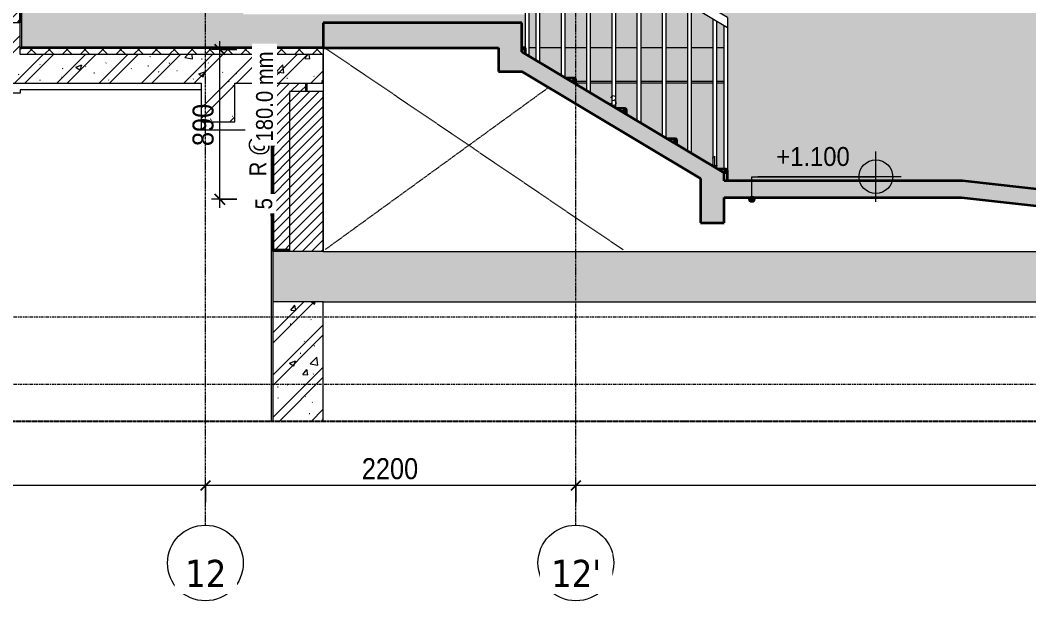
# Model space of a CAD drawing. Header units: millimetres. Extents: x 46644 to 147176, y -1287 to 53383.
# Drawn here: x 120657 to 126647, y -1287 to 2165 of the extents above; entities that cross this region are included whole.
import ezdxf

# ---------------------------------------------------------------- set-up
doc = ezdxf.new("R2010")
doc.units = ezdxf.units.MM
for name, pattern in [('Centre', [31.75, 6.35, -4.7625, 15.875, -4.7625]), ('Demolished', [7.14375, 4.7625, -2.38125]), ('Grid Line', [22.225, 12.7, -3.175, 3.175, -3.175]), ('Hidden', [7.14375, 4.7625, -2.38125])]:
    doc.linetypes.add(name, pattern=pattern)
for name, color, linetype, lineweight in [('0-3', 130, 'Continuous', 5), ('A-ANNO-DIMS', 211, 'Continuous', 9), ('A-ANNO-DIMS-50', 211, 'Continuous', 9), ('A-DETL-DEMO', 6, 'Demolished', 18), ('A-DETL-GENF', 92, 'Continuous', 18), ('A-DETL-GENF-2', 92, 'Hidden', 25), ('A-DETL-GENF-3', 9, 'Continuous', 18), ('A-DETL-MEDM', 33, 'Continuous', 35), ('A-DETL-THIN', 151, 'Continuous', 18), ('A-FLOR-FNSH-1', 7, 'Continuous', 35), ('A-FLOR-HRAL', 11, 'Continuous', 18), ('A-FLOR-HRAL-1', 250, 'Continuous', 18), ('A-FLOR-LEVL-2', 51, 'Centre', 9), ('A-FLOR-PATT-1', 8, 'Continuous', 18), ('A-WALL', 113, 'Continuous', 18), ('A-WALL-1', 7, 'Continuous', 35), ('A-WALL-FNSH-1', 250, 'Continuous', 18), ('A-WALL-PATT-3', 111, 'Continuous', 18), ('A-WALL-PATT-4', 254, 'Continuous', 5), ('G-ANNO-DIMS', 111, 'Continuous', 9), ('S-BEAM-2', 250, 'Continuous', 18), ('S-GRID-1', 1, 'Grid Line', 9), ('S-GRID-IDEN', 1, 'Continuous', 9), ('S-STRS', 31, 'Continuous', 18), ('S-STRS-1', 31, 'Continuous', 35), ('S-STRS-ANNO', 31, 'Continuous', 18), ('S-STRS-IDEN-1', 31, 'Continuous', 9)]:
    doc.layers.add(name, color=color, linetype=linetype, lineweight=lineweight)
doc.styles.add('Arial_2', font='arial.ttf', dxfattribs={"height": 59.53})
doc.styles.add('Arial_6', font='arial.ttf', dxfattribs={"width": 0.9, "height": 112.5})
doc.styles.add('Tahoma_B', font='tahomabd.ttf', dxfattribs={"height": 162.5})
doc.styles.add('UTM Avo', font='', dxfattribs={"width": 0.9, "height": 125})
doc.styles.add('UTM Avo_1', font='', dxfattribs={"width": 0.9, "height": 100})
doc.styles.get('UTM Avo').set_extended_font_data('UTM Avo')
doc.styles.get('UTM Avo_1').set_extended_font_data('UTM Avo')
doc.dimstyles.new('1_Dim_chi_tiet_2_5', dxfattribs={"dimscale": 304.8, "dimtxt": 124.912619, "dimasz": 0.19685, "dimexe": 0.164042, "dimexo": 0.0625, "dimgap": 0.016404, "dimtad": 1, "dimdec": 0, "dimrnd": 5, "dimzin": 0, "dimdsep": 46, "dimtxsty": 'UTM Avo', "dimblk1": 'OBLIQUE', "dimblk2": 'OBLIQUE', "dimsah": 1, "dimcen": 0.09, "dimdle": 0.164042, "dimazin": 0, "dimtfac": 1, "dimtdec": 4, "dimtix": 1, "dimtmove": 0, "dimatfit": 3, "dimfxl": 0.328084, "dimfxlon": 1, "dimtvp": 1, "dimtolj": 1, "dimtzin": 0, "dimarcsym": 2})
pattern_1 = [(45, (123746.356, 15725), (-28.28427, 28.28427), [])]
pattern_2 = [(50, (123746.36, 15725), (364.368, -31.8783), [38.1, -419.1]), (355, (123746.36, 15725), (-70.486, 382.113), [30.48, -335.28]), (100.451, (123776.72, 15722.34), (293.885, 350.2334), [32.38, -356.18]), (46.184, (123746.36, 15826.6), (542.158, -84.086), [57.15, -628.65]), (96.636, (123791.54, 15819.6), (474.805, 494.855), [48.57, -534.27]), (351.184, (123746.36, 15826.6), (474.81, 494.85), [45.72, -502.92]), (21, (123797.16, 15801.2), (303.2285, -204.5305), [38.1, -419.1]), (326, (123797.16, 15801.2), (123.604, 368.376), [30.48, -335.28]), (71.451, (123822.42, 15784.16), (426.834, 163.843), [32.38, -356.18]), (37.5, (123746.36, 15725), (6.1766, 169.1102), [3.353, -327.863, 3.353, -337.007, -336.55]), (37.5, (123746.36, 15725), (6.1766, 169.1102), [-671.576, 3.353, -333.197]), (7.5, (123746.36, 15725), (133.6389, 200.3615), [3.353, -190.703, 3.353, -320.243, -128.27]), (7.5, (123746.36, 15725), (133.6389, 200.3615), [-517.652, 3.353, -124.917]), (327.5, (123633.07, 15725), (271.1818, -11.4584), [3.353, -123.647, 3.353, -392.887, -525.78]), (327.5, (123633.07, 15725), (271.1818, -11.4584), [-523.24, 3.353, -522.427]), (317.5, (123582.27, 15725), (296.2585, 50.853), [3.353, -161.747, 3.353, -259.791, -373.38]), (317.5, (123582.27, 15725), (296.2585, 50.853), [-428.244, 3.353, -370.027]), (45, (123746.36, 15725), (-125.7236, 125.7236), []), (45, (123746.36, 15915.5), (-125.7236, 125.7236), [])]

# ---------------------------------------------------------------- blocks, each defined once
blk = doc.blocks.new('NCV_TKTC_KET CAU_rvt-5-TKCS_SẢNH - BẬC CẤP 3 - MẶT CẮT 1')
at = {"layer": 'S-BEAM-2'}
for p, q in [((-108177.6, 1750), (-109252.6, 1750)), ((-109252.6, 1750), (-109252.6, 1730)), ((-109252.6, 1730), (-109452.6, 1730)), ((-108177.6, 1560), (-108177.6, 1510)), ((-107752.5, 1510), (-108177.6, 1510))]:
    blk.add_line(p, q, dxfattribs=at)
blk = doc.blocks.new('Railing - 20mm-2407305-TKCS_SẢNH - BẬC CẤP 3 - MẶT CẮT 1')
at = {"layer": 'A-FLOR-HRAL'}
for p, q in [((-106187.5, 1925.7), (-106187.5, 2802.7)), ((-106167.5, 2790.7), (-106167.5, 1913.7))]:
    blk.add_line(p, q, dxfattribs=at)
blk = doc.blocks.new('Railing - 20mm-2407303-TKCS_SẢNH - BẬC CẤP 3 - MẶT CẮT 1')
at = {"layer": 'A-FLOR-HRAL'}
for p, q in [((-106037.5, 1835.7), (-106037.5, 2712.7)), ((-106017.5, 2700.7), (-106017.5, 1823.7))]:
    blk.add_line(p, q, dxfattribs=at)
blk = doc.blocks.new('Railing - 20mm-2407301-TKCS_SẢNH - BẬC CẤP 3 - MẶT CẮT 1')
at = {"layer": 'A-FLOR-HRAL'}
for p, q in [((-106252.5, 2000), (-106252.5, 2841.7)), ((-106232.5, 2829.7), (-106232.5, 1952.7))]:
    blk.add_line(p, q, dxfattribs=at)
blk = doc.blocks.new('Railing - 20mm-2407299-TKCS_SẢNH - BẬC CẤP 3 - MẶT CẮT 1')
at = {"layer": 'A-FLOR-HRAL'}
for p, q in [((-105072.5, 1280), (-105072.5, 2133.7)), ((-105052.5, 2121.7), (-105052.5, 1280)), ((-105062.5, 1280), (-105052.5, 1280))]:
    blk.add_line(p, q, dxfattribs=at)
blk = doc.blocks.new('Railing - Railing-939318-TKCS_SẢNH - BẬC CẤP 3 - MẶT CẮT 1')
for name, p in [('Railing - 20mm-2407301-TKCS_SẢNH - BẬC CẤP 3 - MẶT CẮT 1', (0, 0)), ('Railing - 20mm-2407305-TKCS_SẢNH - BẬC CẤP 3 - MẶT CẮT 1', (0, 0)), ('Railing - 20mm-2407303-TKCS_SẢNH - BẬC CẤP 3 - MẶT CẮT 1', (0, 0)), ('Railing - 20mm-2407305-TKCS_SẢNH - BẬC CẤP 3 - MẶT CẮT 1', (300, -180)), ('Railing - 20mm-2407303-TKCS_SẢNH - BẬC CẤP 3 - MẶT CẮT 1', (300, -180)), ('Railing - 20mm-2407305-TKCS_SẢNH - BẬC CẤP 3 - MẶT CẮT 1', (600, -360)), ('Railing - 20mm-2407303-TKCS_SẢNH - BẬC CẤP 3 - MẶT CẮT 1', (600, -360)), ('Railing - 20mm-2407305-TKCS_SẢNH - BẬC CẤP 3 - MẶT CẮT 1', (900, -540)), ('Railing - 20mm-2407303-TKCS_SẢNH - BẬC CẤP 3 - MẶT CẮT 1', (900, -540)), ('Railing - 20mm-2407299-TKCS_SẢNH - BẬC CẤP 3 - MẶT CẮT 1', (0, 0))]:
    blk.add_blockref(name, p)
blk = doc.blocks.new('Top Rail Type - Top Rail_Internal_-939328-TKCS_SẢNH - BẬC CẤP 3 - MẶT CẮT 1')
at = {"layer": 'A-FLOR-HRAL'}
for p, q in [((-106252.5, 2841.7), (-106252.5, 2900)), ((-105052.5, 2180), (-106252.5, 2900)), ((-106252.5, 2841.7), (-105052.5, 2121.7)), ((-105052.5, 2180), (-105052.5, 2121.7))]:
    blk.add_line(p, q, dxfattribs=at)
blk = doc.blocks.new('Basic Wall _ EFW_01-SƠN NƯỚC MÀU XÁM ĐẬM REVEAL - ___-4200312-TKCS_SẢNH - BẬC CẤP 3 - MẶT CẮT 1')
at = {"layer": 'A-WALL'}
for p, q in [((-105887.5, 1800), (-105952.5, 1800)), ((-105737.5, 1800), (-105867.5, 1800)), ((-105587.5, 1800), (-105717.5, 1800)), ((-105437.5, 1800), (-105567.5, 1800)), ((-105287.5, 1800), (-105417.5, 1800)), ((-105137.5, 1800), (-105267.5, 1800)), ((-105072.5, 1800), (-105117.5, 1800)), ((-105887.5, 1790), (-105952.5, 1790)), ((-105737.5, 1790), (-105867.5, 1790)), ((-105587.5, 1790), (-105717.5, 1790)), ((-105437.5, 1790), (-105567.5, 1790)), ((-105287.5, 1790), (-105417.5, 1790)), ((-105137.5, 1790), (-105267.5, 1790)), ((-105072.5, 1790), (-105117.5, 1790))]:
    blk.add_line(p, q, dxfattribs=at)
blk = doc.blocks.new('BORDER VIEW - BORDER VIEW-2326688-TKCS_SẢNH - BẬC CẤP 3 - MẶT CẮT 1')
at = {"layer": 'A-DETL-GENF-2'}
blk.add_line((-98992.5, -220), (-113462.6, -220), dxfattribs=at)
blk = doc.blocks.new('Grid - M_Grid Head - Circle-353313-TKCS_SẢNH - BẬC CẤP 3 - MẶT CẮT 1')
at = {"layer": 'S-GRID-IDEN'}
blk.add_circle((-99952.6, -1062.1), 225, dxfattribs=at)
blk = doc.blocks.new('Spot Elevations - M_Spot Elevation - Target Filled-350595-TKCS_SẢNH - BẬC CẤP 3 - MẶT CẮT 1')
at = {"layer": 'G-ANNO-DIMS'}
h = blk.add_hatch(color=256, dxfattribs=at)
edge = h.paths.add_edge_path()
edge.add_line((-98984.3, 1044.5), (-98884.3, 1044.5))
edge.add_arc((-98984.3, 1044.5), 100, 0, 90)
edge.add_line((-98984.3, 1144.5), (-98984.3, 1044.5))
h = blk.add_hatch(color=256, dxfattribs=at)
edge = h.paths.add_edge_path()
edge.add_line((-98984.3, 1044.5), (-99084.3, 1044.5))
edge.add_arc((-98984.3, 1044.5), 100, 180, 270)
edge.add_line((-98984.3, 944.5), (-98984.3, 1044.5))
for p, q in [((-98984.3, 894.5), (-98984.3, 1194.5)), ((-98834.3, 1044.5), (-99684.3, 1044.5))]:
    blk.add_line(p, q, dxfattribs=at)
blk.add_circle((-98984.3, 1044.5), 100, dxfattribs=at)
blk = doc.blocks.new('M_Stair Tag - Standard-143544-TKCS_SẢNH - BẬC CẤP 3 - MẶT CẮT 1')
at = {"layer": 'S-STRS-IDEN-1', "insert": (-107890.9, 1357.8), "char_height": 100, "width": 470.25, "attachment_point": 2, "rotation": 90, "line_spacing_factor": 1.107334, "style": 'UTM Avo_1', "bg_fill": 3, "box_fill_scale": 1.25, "bg_fill_color": 256, "bg_fill_true_color": 13158600, "bg_fill_transparency": 0}
blk.add_mtext('\\pt571.5,1143,1714.5,2286,2857.5,3429,4000.5,4572,5143.5,5715,6286.5,6858,7429.5,8001,8572.5,9144,9715.5,10287,10858.5,11430,12001.5,12573,13144.5,13716,14287.5,14859,15430.5,16002,16573.5,17145,17716.5,18288;R @', dxfattribs=at)
blk = doc.blocks.new('DIMBLOCK42-TKCS_SẢNH - BẬC CẤP 3 - MẶT CẮT 1')
at = {"layer": 'A-ANNO-DIMS-50'}
for p, q in [((123956.9, -701.2), (123956.9, -551.2)), ((129956.9, -701.2), (129956.9, -551.2)), ((130006.9, -601.2), (123956.9, -601.2)), ((123956.9, -601.2), (123956.9, -701.2)), ((129956.9, -601.2), (129956.9, -701.2))]:
    blk.add_line(p, q, dxfattribs=at)
at = {"layer": 'A-ANNO-DIMS-50', "lineweight": 25}
for p, q in [((123956.9, -601.2), (123986.9, -571.2)), ((129956.9, -601.2), (129986.9, -571.2)), ((123956.9, -601.2), (123926.9, -631.2)), ((129956.9, -601.2), (129926.9, -631.2))]:
    blk.add_line(p, q, dxfattribs=at)
at = {"layer": 'A-ANNO-DIMS-50', "color": 0, "insert": (126785.7, -438.8), "char_height": 125, "width": 410.824, "attachment_point": 1, "line_spacing_factor": 1.110334, "style": 'UTM Avo'}
blk.add_mtext('6000', dxfattribs=at)
blk = doc.blocks.new('_Oblique')
at = {"color": 0, "linetype": 'ByBlock', "lineweight": -2}
blk.add_line((-0.5, -0.5), (0.5, 0.5), dxfattribs=at)
blk = doc.blocks.new('DIMBLOCK43-TKCS_SẢNH - BẬC CẤP 3 - MẶT CẮT 1')
at = {"layer": 'A-ANNO-DIMS-50'}
for p, q in [((121756.9, -701.2), (121756.9, -551.2)), ((123956.9, -701.2), (123956.9, -551.2)), ((123956.9, -601.2), (121756.9, -601.2)), ((121756.9, -601.2), (121756.9, -701.2)), ((123956.9, -601.2), (123956.9, -701.2))]:
    blk.add_line(p, q, dxfattribs=at)
at = {"layer": 'A-ANNO-DIMS-50', "lineweight": 25}
for p, q in [((121756.9, -601.2), (121786.9, -571.2)), ((123956.9, -601.2), (123986.9, -571.2)), ((121756.9, -601.2), (121726.9, -631.2)), ((123956.9, -601.2), (123926.9, -631.2))]:
    blk.add_line(p, q, dxfattribs=at)
at = {"layer": 'A-ANNO-DIMS-50', "color": 0, "insert": (122685.7, -438.8), "char_height": 125, "width": 410.824, "attachment_point": 1, "line_spacing_factor": 1.110334, "style": 'UTM Avo'}
blk.add_mtext('2200', dxfattribs=at)
blk = doc.blocks.new('DIMBLOCK44-TKCS_SẢNH - BẬC CẤP 3 - MẶT CẮT 1')
at = {"layer": 'A-ANNO-DIMS-50'}
for p, q in [((117856.8, -701.2), (117856.8, -551.2)), ((121756.9, -701.2), (121756.9, -551.2)), ((121756.9, -601.2), (117806.8, -601.2)), ((117856.8, -601.2), (117856.8, -701.2)), ((121756.9, -601.2), (121756.9, -701.2))]:
    blk.add_line(p, q, dxfattribs=at)
at = {"layer": 'A-ANNO-DIMS-50', "lineweight": 25}
for p, q in [((117856.8, -601.2), (117886.8, -571.2)), ((121756.9, -601.2), (121786.9, -571.2)), ((117856.8, -601.2), (117826.8, -631.2)), ((121756.9, -601.2), (121726.9, -631.2))]:
    blk.add_line(p, q, dxfattribs=at)
at = {"layer": 'A-ANNO-DIMS-50', "color": 0, "insert": (119635.7, -438.8), "char_height": 125, "width": 410.824, "attachment_point": 1, "line_spacing_factor": 1.110334, "style": 'UTM Avo'}
blk.add_mtext('3900', dxfattribs=at)
blk = doc.blocks.new('DIMBLOCK47-TKCS_SẢNH - BẬC CẤP 3 - MẶT CẮT 1')
at = {"layer": 'A-ANNO-DIMS-50'}
for p, q in [((121842.6, 1050), (121842.6, 2040)), ((121942.6, 1990), (121792.6, 1990)), ((121842.6, 1990), (121942.6, 1990)), ((121942.6, 1100), (121792.6, 1100)), ((121842.6, 1100), (121942.6, 1100))]:
    blk.add_line(p, q, dxfattribs=at)
at = {"layer": 'A-ANNO-DIMS-50', "lineweight": 25}
for p, q in [((121842.6, 1990), (121812.6, 2020)), ((121842.6, 1990), (121872.6, 1960)), ((121842.6, 1100), (121812.6, 1130)), ((121842.6, 1100), (121872.6, 1070))]:
    blk.add_line(p, q, dxfattribs=at)
at = {"layer": 'A-ANNO-DIMS-50', "color": 0, "insert": (121680.2, 1416.6), "char_height": 125, "width": 308.118, "attachment_point": 1, "rotation": 90, "line_spacing_factor": 1.110334, "style": 'UTM Avo'}
blk.add_mtext('890', dxfattribs=at)

msp = doc.modelspace()

# ---------------------------------------------------------------- hatches: boundary and pattern name
at = {"layer": 'A-DETL-GENF-3'}
h = msp.add_hatch(dxfattribs=at)
h.set_pattern_fill('FP_43', color=256, style=0, pattern_type=2)
h.set_pattern_definition(pattern_2)
h.paths.add_polyline_path([(117744.7, 1550), (117744.7, 1960), (120456.8, 1960), (120456.8, 1790), (121731.9, 1790), (121731.9, 1560), (121931.9, 1560), (121931.9, 1790), (122456.8, 1790), (122456.8, 1960), (120656.8, 1960), (120656.8, 2150), (117543.3, 2150), (117543.3, 1550), (117663.4, 1550)])
h = msp.add_hatch(dxfattribs=at)
h.set_pattern_fill('FP_43', color=256, style=0, pattern_type=2)
h.set_pattern_definition(pattern_2)
h.paths.add_polyline_path([(131066.9, 790), (131066.9, 830), (129653, 830), (126253, 1210), (124836.9, 1210), (124836.9, 1256.7), (123636.9, 1976.7), (123636.9, 2150), (122456.9, 2150), (122456.9, 2000), (123496.9, 2000), (123496.9, 1860.1), (123636.9, 1860.1), (124696.9, 1224.1), (124696.9, 960), (124836.9, 960), (124836.9, 1110), (126247.5, 1110), (128346, 875.5), (128346, 790), (129264.1, 790)])
h = msp.add_hatch(dxfattribs=at)
h.set_pattern_fill('FP_35', color=256, style=0, pattern_type=2)
h.set_pattern_definition(pattern_1)
h.paths.add_polyline_path([(122456.8, 790), (122456.8, 1740), (122256.8, 1740), (122256.8, 790)])
h = msp.add_hatch(dxfattribs=at)
h.set_pattern_fill('FP_43', color=256, style=0, pattern_type=2)
h.set_pattern_definition(pattern_2)
h.paths.add_polyline_path([(124236.9, 490), (131066.9, 490), (131066.9, 790), (122156.9, 790), (122156.9, 490), (123695.8, 490)])
h = msp.add_hatch(dxfattribs=at)
h.set_pattern_fill('FP_43', color=256, style=0, pattern_type=2)
h.set_pattern_definition(pattern_2)
h.paths.add_polyline_path([(122456.9, -220), (122456.9, 490), (122156.9, 490), (122156.9, -220)])
at = {"layer": 'A-FLOR-PATT-1'}
h = msp.add_hatch(dxfattribs=at)
h.set_pattern_fill('FP_36', color=256, style=0, pattern_type=2)
h.set_pattern_definition([(45, (123746.356, 15725), (-53.033, 53.033), []), (135, (123746.356, 15725), (-53.033, -53.033), [])])
h.paths.add_polyline_path([(122456.8, 1950), (122456.9, 1950), (122456.9, 2000), (120656.8, 2000), (120656.8, 1960), (122456.8, 1960)])
h.paths.add_polyline_path([(123656.9, 1964.7), (123656.9, 2000), (123636.9, 2000), (123636.9, 1976.7)])
at = {"layer": 'A-WALL-PATT-3'}
h = msp.add_hatch(dxfattribs=at)
h.set_pattern_fill('FP_35', color=256, style=0, pattern_type=2)
h.set_pattern_definition(pattern_1)
h.paths.add_polyline_path([(120456.8, 2150), (120656.8, 2150), (120656.8, 5330), (120456.8, 5330), (120456.8, 2200)])
h = msp.add_hatch(dxfattribs=at)
h.set_pattern_fill('FP_35', color=256, style=0, pattern_type=2)
h.set_pattern_definition(pattern_1)
h.paths.add_polyline_path([(122256.8, 800), (122256.8, 1740), (122356.9, 1740), (122356.9, 1790), (122156.9, 1790), (122156.9, 800)])
at = {"layer": 'A-WALL-PATT-4'}
h = msp.add_hatch(color=256, dxfattribs=at)
h.paths.add_polyline_path([(123695.8, 2000), (123721.9, 2000), (123721.9, 2802.7), (123681.9, 2826.7), (123681.9, 2200), (123676.9, 2199.7), (123676.9, 2000)])
h.paths.add_polyline_path([(124341.9, 2000), (124471.9, 2000), (124471.9, 2352.7), (124341.9, 2430.7), (124341.9, 2121.7)])
h.paths.add_polyline_path([(120666.8, 2000), (122456.9, 2000), (122456.9, 2150), (123636.9, 2150), (123636.9, 2000), (123656.9, 2000), (123656.9, 2200), (121981.9, 2200), (121981.9, 3290), (120666.8, 3290), (120666.8, 2150)])
h.paths.add_polyline_path([(124191.9, 2000), (124321.9, 2000), (124321.9, 2442.7), (124191.9, 2520.7), (124191.9, 2121.7)])
h.paths.add_polyline_path([(124621.9, 2000), (124621.9, 2262.7), (124491.9, 2340.7), (124491.9, 2000)])
h.paths.add_polyline_path([(124171.9, 2000), (124171.9, 2532.7), (124041.9, 2610.7), (124041.9, 2000)])
h.paths.add_polyline_path([(123891.9, 2000), (124021.9, 2000), (124021.9, 2622.7), (123891.9, 2700.7), (123891.9, 2121.7)])
h.paths.add_polyline_path([(124836.9, 2000), (124836.9, 2133.7), (124791.9, 2160.7), (124791.9, 2000)])
h.paths.add_polyline_path([(123871.9, 2000), (123871.9, 2712.7), (123741.9, 2790.7), (123741.9, 2000)])
h.paths.add_polyline_path([(124771.9, 2000), (124771.9, 2172.7), (124641.9, 2250.7), (124641.9, 2000)])
h.paths.add_polyline_path([(124856.9, 2180), (124856.9, 2200), (124846.9, 2200), (124846.9, 3290), (123681.9, 3290), (123681.9, 2885), (124846.9, 2186)])
h.paths.add_polyline_path([(120911.6, 3300), (121981.9, 3300), (121981.9, 4400), (123681.9, 4400), (123681.9, 3300), (124846.9, 3300), (124846.9, 4690), (120666.8, 4690), (120666.8, 3300), (120679.6, 3300)])
h.paths.add_polyline_path([(124846.9, 4700), (124846.9, 5600), (120666.8, 5600), (120666.8, 5500), (122456.8, 5500), (122456.8, 5330), (122056.9, 5330), (122056.9, 4900), (120666.8, 4900), (120666.8, 4700), (123695.8, 4700)])
h = msp.add_hatch(color=256, dxfattribs=at)
h.paths.add_polyline_path([(130131.9, 900), (130131.9, 3290), (124846.9, 3290), (124846.9, 2200), (124856.9, 2200), (124856.9, 1210), (126256.9, 1209.6), (128326.4, 978.3), (129656.9, 900)])
h.paths.add_polyline_path([(125551.9, 3300), (130131.9, 3300), (130131.9, 4690), (124846.9, 4690), (124846.9, 3300)])
h.paths.add_polyline_path([(130131.9, 4700), (130131.9, 5600), (124846.9, 5600), (124846.9, 4700), (129264.1, 4700)])
h = msp.add_hatch(color=256, dxfattribs=at)
h.paths.add_polyline_path([(124836.9, 1280), (124836.9, 1790), (124791.9, 1790), (124791.9, 1283.7), (124798.1, 1280)])
h.paths.add_polyline_path([(124771.9, 1295.7), (124771.9, 1790), (124641.9, 1790), (124641.9, 1373.7), (124696.9, 1340.7)])
h.paths.add_polyline_path([(124621.9, 1385.7), (124621.9, 1790), (124491.9, 1790), (124491.9, 1463.7), (124498.1, 1460), (124546.9, 1460), (124555.6, 1455), (124555.6, 1450), (124556.9, 1450), (124556.9, 1424.7)])
h.paths.add_polyline_path([(124471.9, 1475.7), (124471.9, 1790), (124341.9, 1790), (124341.9, 1553.7)])
h.paths.add_polyline_path([(124321.9, 1565.7), (124321.9, 1790), (124191.9, 1790), (124191.9, 1643.7), (124198.1, 1640), (124246.9, 1640), (124255.6, 1635), (124255.6, 1630), (124256.9, 1630), (124256.9, 1604.7)])
h.paths.add_polyline_path([(124171.9, 1655.7), (124171.9, 1790), (124041.9, 1790), (124041.9, 1733.7), (124164.6, 1660.1)])
h.paths.add_polyline_path([(124021.9, 1745.7), (124021.9, 1790), (123956.9, 1790), (123956.9, 1784.7)])
h.paths.add_polyline_path([(124341.9, 1800), (124471.9, 1800), (124471.9, 2000), (124341.9, 2000), (124341.9, 1860.1)])
h.paths.add_polyline_path([(124321.9, 1800), (124321.9, 2000), (124191.9, 2000), (124191.9, 1800), (124236.9, 1800)])
h.paths.add_polyline_path([(124771.9, 1800), (124771.9, 2000), (124641.9, 2000), (124641.9, 1800)])
h.paths.add_polyline_path([(124836.9, 1800), (124836.9, 2000), (124791.9, 2000), (124791.9, 1800)])
h.paths.add_polyline_path([(124491.9, 1800), (124621.9, 1800), (124621.9, 2000), (124491.9, 2000), (124491.9, 1860.1)])
h.paths.add_polyline_path([(123956.9, 1800), (124021.9, 1800), (124021.9, 2000), (123891.9, 2000), (123891.9, 1823.7), (123898.1, 1820), (123946.9, 1820), (123955.6, 1815), (123955.6, 1810), (123956.9, 1810)])
h.paths.add_polyline_path([(124171.9, 1800), (124171.9, 2000), (124041.9, 2000), (124041.9, 1800)])
h.paths.add_polyline_path([(123871.9, 1835.7), (123871.9, 2000), (123741.9, 2000), (123741.9, 1913.7), (123831.3, 1860.1)])
h.paths.add_polyline_path([(123721.9, 1925.7), (123721.9, 2000), (123676.9, 2000), (123676.9, 1952.7), (123714.3, 1930.2)])
at = {"layer": 'G-ANNO-DIMS'}
h = msp.add_hatch(color=256, dxfattribs=at)
edge = h.paths.add_edge_path()
edge.add_arc((125002.4, 1100), 17.5, 0, 360)
at = {"layer": 'S-STRS'}
h = msp.add_hatch(dxfattribs=at)
h.set_pattern_fill('FP_35', color=256, style=0, pattern_type=2)
h.set_pattern_definition(pattern_1)
h.paths.add_polyline_path([(123656.9, 1964.7), (123656.9, 1990), (123636.9, 1990), (123636.9, 1976.7)])
h = msp.add_hatch(dxfattribs=at)
h.set_pattern_fill('FP_35', color=256, style=0, pattern_type=2)
h.set_pattern_definition(pattern_1)
h.paths.add_polyline_path([(123931.4, 1800), (123946.9, 1800), (123955.6, 1805), (123955.6, 1815), (123946.9, 1820), (123898.1, 1820), (123903.1, 1817)])
h = msp.add_hatch(dxfattribs=at)
h.set_pattern_fill('FP_35', color=256, style=0, pattern_type=2)
h.set_pattern_definition(pattern_1)
h.paths.add_polyline_path([(124836.9, 1256.7), (124836.9, 1260), (124831.4, 1260)])
h.paths.add_polyline_path([(124536.9, 1436.7), (124536.9, 1440), (124531.4, 1440)])
h.paths.add_polyline_path([(124236.9, 1616.7), (124236.9, 1620), (124231.4, 1620)])
h.paths.add_polyline_path([(123936.9, 1796.7), (123936.9, 1800), (123931.4, 1800), (123933.8, 1798.5)])
h = msp.add_hatch(dxfattribs=at)
h.set_pattern_fill('FP_35', color=256, style=0, pattern_type=2)
h.set_pattern_definition(pattern_1)
h.paths.add_polyline_path([(123956.9, 1784.7), (123956.9, 1810), (123936.9, 1810), (123936.9, 1796.7)])
h = msp.add_hatch(dxfattribs=at)
h.set_pattern_fill('FP_35', color=256, style=0, pattern_type=2)
h.set_pattern_definition(pattern_1)
h.paths.add_polyline_path([(124231.4, 1620), (124246.9, 1620), (124255.6, 1625), (124255.6, 1635), (124246.9, 1640), (124198.1, 1640), (124203.1, 1637)])
h = msp.add_hatch(dxfattribs=at)
h.set_pattern_fill('FP_35', color=256, style=0, pattern_type=2)
h.set_pattern_definition(pattern_1)
h.paths.add_polyline_path([(124256.9, 1604.7), (124256.9, 1630), (124236.9, 1630), (124236.9, 1616.7)])
h = msp.add_hatch(dxfattribs=at)
h.set_pattern_fill('FP_35', color=256, style=0, pattern_type=2)
h.set_pattern_definition(pattern_1)
h.paths.add_polyline_path([(124531.4, 1440), (124546.9, 1440), (124555.6, 1445), (124555.6, 1455), (124546.9, 1460), (124498.1, 1460), (124503.1, 1457)])
h = msp.add_hatch(dxfattribs=at)
h.set_pattern_fill('FP_35', color=256, style=0, pattern_type=2)
h.set_pattern_definition(pattern_1)
h.paths.add_polyline_path([(124556.9, 1424.7), (124556.9, 1450), (124536.9, 1450), (124536.9, 1436.7)])
h = msp.add_hatch(dxfattribs=at)
h.set_pattern_fill('FP_35', color=256, style=0, pattern_type=2)
h.set_pattern_definition(pattern_1)
h.paths.add_polyline_path([(124831.4, 1260), (124846.9, 1260), (124855.6, 1265), (124855.6, 1275), (124846.9, 1280), (124798.1, 1280), (124803.1, 1277)])
h = msp.add_hatch(dxfattribs=at)
h.set_pattern_fill('FP_35', color=256, style=0, pattern_type=2)
h.set_pattern_definition(pattern_1)
h.paths.add_polyline_path([(124856.9, 1210), (124856.9, 1270), (124836.9, 1270), (124836.9, 1210)])

# ---------------------------------------------------------------- linework, layer by layer
at = {"layer": 'A-DETL-DEMO'}
for p, q in [((124236.9, 800), (122466.9, 2000)), ((123795.2, 1765.1), (122466.9, 800))]:
    msp.add_line(p, q, dxfattribs=at)
at = {"layer": 'A-DETL-MEDM'}
for p, q in [((123636.9, 2150), (122456.9, 2150)), ((122456.9, 2150), (122456.9, 2000)), ((123636.9, 1976.7), (123636.9, 2150)), ((122456.9, 2000), (123496.9, 2000)), ((123496.9, 2000), (123496.9, 1860.1)), ((124836.9, 1256.7), (123636.9, 1976.7)), ((123496.9, 1860.1), (123636.9, 1860.1)), ((123636.9, 1860.1), (124696.9, 1224.1)), ((124696.9, 1224.1), (124696.9, 960)), ((124836.9, 1210), (124836.9, 1256.7)), ((126253, 1210), (124836.9, 1210)), ((129653, 830), (126253, 1210)), ((124836.9, 960), (124836.9, 1110)), ((124836.9, 1110), (126247.5, 1110)), ((126247.5, 1110), (128346, 875.5)), ((124696.9, 960), (124836.9, 960))]:
    msp.add_line(p, q, dxfattribs=at)
at = {"layer": 'A-DETL-THIN'}
for p, q in [((120656.8, 2150), (117543.3, 2150)), ((120656.8, 1960), (120656.8, 2150)), ((122456.9, 2000), (122456.9, 790)), ((122456.8, 1960), (120656.8, 1960)), ((122456.8, 1790), (122456.8, 1960)), ((120456.8, 1790), (120656.8, 1790)), ((120656.8, 1790), (121731.9, 1790)), ((121731.9, 1790), (121731.9, 1560)), ((121931.9, 1560), (121931.9, 1790)), ((121931.9, 1790), (122456.8, 1790)), ((122456.8, 1740), (122256.8, 1740)), ((122256.8, 1740), (122256.8, 790)), ((122456.8, 790), (122456.8, 1740)), ((121731.9, 1560), (121931.9, 1560)), ((122156.9, 790), (122156.9, 490)), ((122456.9, 790), (122156.9, 790)), ((122456.9, 790), (128346, 790)), ((122156.9, 490), (122156.9, -220)), ((122456.9, 490), (122156.9, 490)), ((122456.9, 490), (131066.9, 490)), ((122456.9, -220), (122456.9, 490))]:
    msp.add_line(p, q, dxfattribs=at)
at = {"layer": 'A-FLOR-FNSH-1'}
for p, q in [((122456.9, 2000), (120666.8, 2000)), ((123656.9, 2000), (123636.9, 2000)), ((123656.9, 1964.7), (123656.9, 2000))]:
    msp.add_line(p, q, dxfattribs=at)
at = {"layer": 'A-FLOR-LEVL-2'}
for p, q in [((131951.6, 400), (115633.4, 400)), ((131316.6, 0), (115633.4, 0))]:
    msp.add_line(p, q, dxfattribs=at)
at = {"layer": 'A-WALL'}
for p, q in [((123721.9, 2000), (123676.9, 2000)), ((123871.9, 2000), (123741.9, 2000)), ((124021.9, 2000), (123891.9, 2000)), ((124171.9, 2000), (124041.9, 2000)), ((124321.9, 2000), (124191.9, 2000)), ((124471.9, 2000), (124341.9, 2000)), ((124621.9, 2000), (124491.9, 2000)), ((124771.9, 2000), (124641.9, 2000)), ((124836.9, 2000), (124791.9, 2000)), ((122146.9, 1000), (122146.9, 1510)), ((124856.9, 1280), (124856.9, 1270))]:
    msp.add_line(p, q, dxfattribs=at)
at = {"layer": 'A-WALL-1'}
for p, q in [((120656.8, 5330), (120656.8, 2150)), ((120656.8, 2000), (120666.8, 2000)), ((122156.9, 1790), (122156.9, 800)), ((122356.9, 1740), (122356.9, 1790)), ((122156.9, 800), (122256.8, 800))]:
    msp.add_line(p, q, dxfattribs=at)
at = {"layer": 'A-WALL-FNSH-1'}
for p, q in [((120666.8, 2000), (120666.8, 3290)), ((122156.9, 1000), (122146.9, 1000)), ((122146.9, 1000), (122146.9, -220)), ((122156.9, 790), (122156.9, 1000))]:
    msp.add_line(p, q, dxfattribs=at)
at = {"layer": 'G-ANNO-DIMS'}
for p, q in [((125002.4, 1234.4), (125738.3, 1234.4)), ((125002.4, 1100), (125002.4, 1234.4))]:
    msp.add_line(p, q, dxfattribs=at)
msp.add_circle((125002.4, 1100), 17.5, dxfattribs=at)
at = {"layer": 'S-GRID-1'}
for p, q in [((121756.9, 412.9), (121756.9, 5575.7)), ((123956.9, 412.9), (123956.9, 5575.7)), ((121756.9, -837.1), (121756.9, 412.9)), ((123956.9, -837.1), (123956.9, 412.9))]:
    msp.add_line(p, q, dxfattribs=at)
at = {"layer": 'S-STRS-1'}
for p, q in [((123656.9, 1990), (123636.9, 1990)), ((123656.9, 1964.7), (123656.9, 1990)), ((123946.9, 1820), (123898.1, 1820)), ((123936.9, 1800), (123931.4, 1800)), ((123931.4, 1800), (123946.9, 1800)), ((123956.9, 1810), (123936.9, 1810)), ((123936.9, 1810), (123936.9, 1796.7)), ((123936.9, 1796.7), (123936.9, 1800)), ((123956.9, 1784.7), (123956.9, 1810)), ((124246.9, 1640), (124198.1, 1640)), ((124236.9, 1620), (124231.4, 1620)), ((124231.4, 1620), (124246.9, 1620)), ((124256.9, 1630), (124236.9, 1630)), ((124236.9, 1630), (124236.9, 1616.7)), ((124236.9, 1616.7), (124236.9, 1620)), ((124256.9, 1604.7), (124256.9, 1630)), ((124546.9, 1460), (124498.1, 1460)), ((124536.9, 1440), (124531.4, 1440)), ((124531.4, 1440), (124546.9, 1440)), ((124556.9, 1450), (124536.9, 1450)), ((124536.9, 1450), (124536.9, 1436.7)), ((124536.9, 1436.7), (124536.9, 1440)), ((124556.9, 1424.7), (124556.9, 1450)), ((124846.9, 1280), (124798.1, 1280)), ((124836.9, 1260), (124831.4, 1260)), ((124831.4, 1260), (124846.9, 1260)), ((124856.9, 1270), (124836.9, 1270)), ((124836.9, 1270), (124836.9, 1256.7)), ((124836.9, 1256.7), (124836.9, 1260)), ((124856.9, 1210), (124856.9, 1270))]:
    msp.add_line(p, q, dxfattribs=at)
for centre in [(123946.9, 1810), (124246.9, 1630), (124546.9, 1450), (124846.9, 1270)]:
    msp.add_arc(centre, 10, 270, 90, dxfattribs=at)

# ---------------------------------------------------------------- block references
at = {"layer": '0-3'}
msp.add_blockref('NCV_TKTC_KET CAU_rvt-5-TKCS_SẢNH - BẬC CẤP 3 - MẶT CẮT 1', (229909.4, 0), dxfattribs=at)
at = {"layer": 'A-DETL-GENF'}
msp.add_blockref('BORDER VIEW - BORDER VIEW-2326688-TKCS_SẢNH - BẬC CẤP 3 - MẶT CẮT 1', (229909.4, 0), dxfattribs=at)
at = {"layer": 'A-FLOR-HRAL'}
msp.add_blockref('Top Rail Type - Top Rail_Internal_-939328-TKCS_SẢNH - BẬC CẤP 3 - MẶT CẮT 1', (229909.4, 0), dxfattribs=at)
at = {"layer": 'A-FLOR-HRAL-1'}
msp.add_blockref('Railing - Railing-939318-TKCS_SẢNH - BẬC CẤP 3 - MẶT CẮT 1', (229909.4, 0), dxfattribs=at)
at = {"layer": 'A-WALL'}
msp.add_blockref('Basic Wall _ EFW_01-SƠN NƯỚC MÀU XÁM ĐẬM REVEAL - ___-4200312-TKCS_SẢNH - BẬC CẤP 3 - MẶT CẮT 1', (229909.4, 0), dxfattribs=at)
at = {"layer": 'G-ANNO-DIMS'}
msp.add_blockref('Spot Elevations - M_Spot Elevation - Target Filled-350595-TKCS_SẢNH - BẬC CẤP 3 - MẶT CẮT 1', (224722.6, 189.9), dxfattribs=at)
at = {"layer": 'S-GRID-IDEN'}
for p in [(221709.4, 0), (223909.4, 0)]:
    msp.add_blockref('Grid - M_Grid Head - Circle-353313-TKCS_SẢNH - BẬC CẤP 3 - MẶT CẮT 1', p, dxfattribs=at)

# ---------------------------------------------------------------- texts
at = {"layer": 'G-ANNO-DIMS', "insert": (125146.9, 1410.7), "char_height": 112.5, "width": 519.248, "attachment_point": 1, "line_spacing_factor": 0.941778, "style": 'Arial_6'}
msp.add_mtext('+1.100', dxfattribs=at)
at = {"layer": 'S-STRS-ANNO', "char_height": 59.5, "width": 54.943, "attachment_point": 1, "line_spacing_factor": 0.941778, "style": 'Arial_2'}
for s, insert in [('3', (124156.9, 1716.9)), ('1', (124756.9, 1356.9))]:
    msp.add_mtext(s, dxfattribs=dict(at, insert=insert))

# ---------------------------------------------------------------- dimensions: what is measured, and where the dimension line sits
at = {"layer": 'A-ANNO-DIMS'}
dim = msp.add_linear_dim(base=(121842.6, 1990), p1=(121942.6, 1100), p2=(121942.6, 1990), angle=90, dimstyle='1_Dim_chi_tiet_2_5', override={"dimpost": '<>', "dimfxl": 890}, dxfattribs=at)
dim.commit()
dim.dimension.update_dxf_attribs({"geometry": 'DIMBLOCK47-TKCS_SẢNH - BẬC CẤP 3 - MẶT CẮT 1', "text_midpoint": (121772.9, 1545)})
for base, p1, p2, override, picture, middle in [((117856.8, -601.2), (121756.9, -701.2), (117856.8, -701.2), {"dimpost": '<>', "dimfxl": 3900.071331}, 'DIMBLOCK44-TKCS_SẢNH - BẬC CẤP 3 - MẶT CẮT 1', (119806.8, -531.5)), ((121756.9, -601.2), (123956.9, -701.2), (121756.9, -701.2), {"dimpost": '<>', "dimfxl": 2200}, 'DIMBLOCK43-TKCS_SẢNH - BẬC CẤP 3 - MẶT CẮT 1', (122856.9, -531.5)), ((123956.9, -601.2), (129956.9, -701.2), (123956.9, -701.2), {"dimpost": '<>', "dimfxl": 6000}, 'DIMBLOCK42-TKCS_SẢNH - BẬC CẤP 3 - MẶT CẮT 1', (126956.9, -531.5))]:
    dim = msp.add_linear_dim(base=base, p1=p1, p2=p2, dimstyle='1_Dim_chi_tiet_2_5', override=override, dxfattribs=at)
    dim.commit()
    dim.dimension.update_dxf_attribs({"geometry": picture, "text_midpoint": middle})

# ---------------------------------------------------------------- next in the draw order: block references
at = {"layer": 'S-STRS-IDEN-1'}
msp.add_blockref('M_Stair Tag - Standard-143544-TKCS_SẢNH - BẬC CẤP 3 - MẶT CẮT 1', (229909.4, 0), dxfattribs=at)

# ---------------------------------------------------------------- next in the draw order: texts
at = {"layer": 'S-GRID-IDEN', "char_height": 162.5, "attachment_point": 5, "line_spacing_factor": 0.996129, "style": 'Tahoma_B', "bg_fill": 3, "box_fill_scale": 1.25, "bg_fill_color": 256, "bg_fill_true_color": 13158600, "bg_fill_transparency": 0}
for s, insert, width in [('\\pt634.99962,1269.99925,1905.0005,2540.00013,3174.99975,3809.99937,4445.00062,5080.00025,5714.99987,6349.9995,6985.00075,7620.00037,8255,8889.99962,9524.99925,10160.0005,10795.00013,11429.99975,12064.99938,12700.00063,13335.00025,13969.99988,14604.9995,15240.00075,15875.00038,16510,17144.99963,17779.99925,18415.0005,19050.00013,19684.99975,20319.99938;12', (121759, -1124.5), 288), ("\\pt634.99962,1269.99925,1905.0005,2540.00013,3174.99975,3809.99937,4445.00062,5080.00025,5714.99987,6349.9995,6985.00075,7620.00037,8255,8889.99962,9524.99925,10160.0005,10795.00013,11429.99975,12064.99938,12700.00063,13335.00025,13969.99988,14604.9995,15240.00075,15875.00038,16510,17144.99963,17779.99925,18415.0005,19050.00013,19684.99975,20319.99938;12'", (123959, -1124.5), 347.5)]:
    msp.add_mtext(s, dxfattribs=dict(at, insert=insert, width=width))

# ---------------------------------------------------------------- next in the draw order: texts
at = {"layer": 'S-STRS-IDEN-1', "char_height": 100, "rotation": 90, "line_spacing_factor": 1.107334, "style": 'UTM Avo_1', "bg_fill": 3, "box_fill_scale": 1.25, "bg_fill_color": 256, "bg_fill_true_color": 13158600, "bg_fill_transparency": 0}
for s, insert, width, attachment_point in [('\\pt571.5,1143,1714.5,2286,2857.5,3429,4000.5,4572,5143.5,5715,6286.5,6858,7429.5,8001,8572.5,9144,9715.5,10287,10858.5,11430,12001.5,12573,13144.5,13716,14287.5,14859,15430.5,16002,16573.5,17145,17716.5,18288;180.0 mm', (122108.3, 1443.7), 556.65, 4), ('\\pt571.5,1143,1714.5,2286,2857.5,3429,4000.5,4572,5143.5,5715,6286.5,6858,7429.5,8001,8572.5,9144,9715.5,10287,10858.5,11430,12001.5,12573,13144.5,13716,14287.5,14859,15430.5,16002,16573.5,17145,17716.5,18288;5', (122104.4, 1106.9), 65.7, 6)]:
    msp.add_mtext(s, dxfattribs=dict(at, insert=insert, width=width, attachment_point=attachment_point))

doc.saveas('drawing.dxf')
